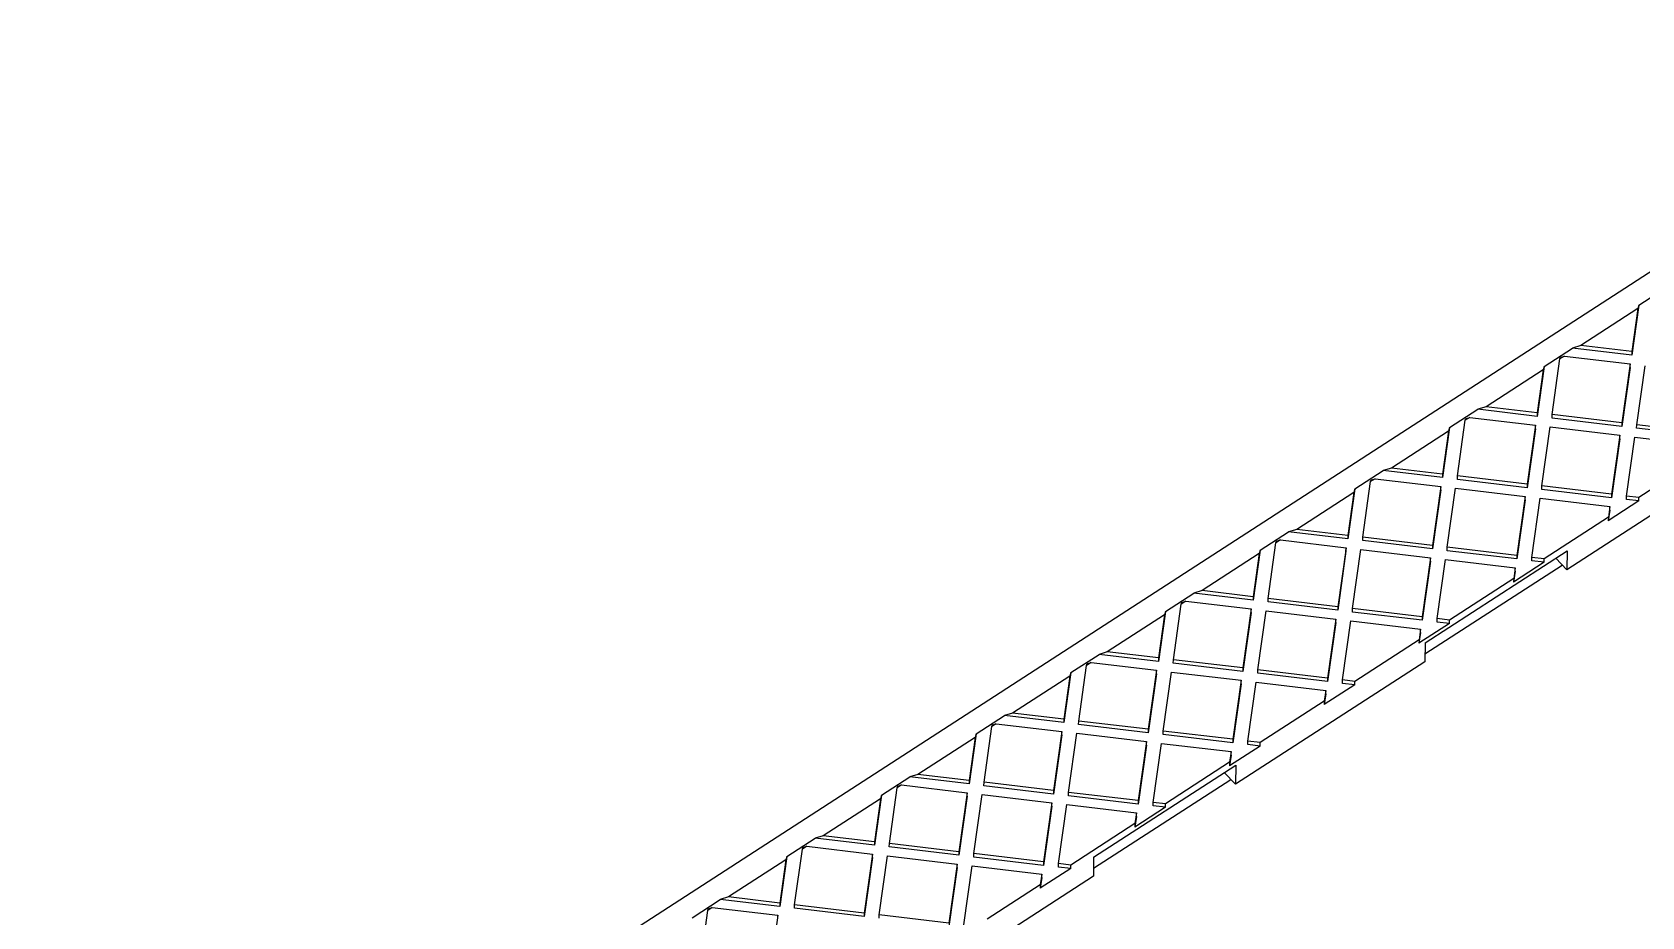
# Model space of a CAD drawing. Header units: millimetres. Extents: x -2140 to -1200, y 2406 to 2649.
# Drawn here: x -1956.83 to -1930.17, y 2489.17 to 2503.82 of the extents above; entities that cross this region are included whole.
import ezdxf

# ---------------------------------------------------------------- set-up
doc = ezdxf.new("R2010")
doc.units = ezdxf.units.MM

msp = doc.modelspace()

# ---------------------------------------------------------------- linework, layer by layer
at = {"color": 7, "linetype": 'Continuous', "lineweight": 25}
for p, q in [((-1956.831, 2482.512), (-1923.902, 2503.817)), ((-1930.222, 2499.298), (-1929.754, 2499.601)), ((-1930.238, 2499.24), (-1931.185, 2498.627)), ((-1930.222, 2499.298), (-1930.34, 2498.469)), ((-1930.238, 2499.24), (-1930.339, 2498.527)), ((-1930.222, 2499.298), (-1930.238, 2499.24)), ((-1931.185, 2498.627), (-1931.322, 2498.586)), ((-1930.339, 2498.527), (-1931.185, 2498.627)), ((-1931.79, 2498.283), (-1931.322, 2498.586)), ((-1931.66, 2497.483), (-1931.529, 2498.405)), ((-1931.456, 2498.452), (-1931.529, 2498.405)), ((-1931.529, 2498.405), (-1931.522, 2498.433)), ((-1931.522, 2498.433), (-1931.456, 2498.452)), ((-1931.456, 2498.452), (-1930.368, 2498.323)), ((-1930.34, 2498.469), (-1931.322, 2498.586)), ((-1930.339, 2498.527), (-1930.34, 2498.469)), ((-1931.806, 2498.225), (-1932.753, 2497.613)), ((-1931.79, 2498.283), (-1931.908, 2497.455)), ((-1931.806, 2498.225), (-1931.907, 2497.512)), ((-1931.79, 2498.283), (-1931.806, 2498.225)), ((-1930.368, 2498.323), (-1930.507, 2497.346)), ((-1930.369, 2498.266), (-1930.507, 2497.288)), ((-1930.369, 2498.266), (-1930.368, 2498.323)), ((-1930.259, 2497.316), (-1930.121, 2498.293)), ((-1933.359, 2497.269), (-1932.89, 2497.572)), ((-1932.753, 2497.613), (-1932.89, 2497.572)), ((-1931.908, 2497.455), (-1932.89, 2497.572)), ((-1931.907, 2497.512), (-1932.753, 2497.613)), ((-1933.359, 2497.269), (-1933.476, 2496.441)), ((-1933.359, 2497.269), (-1933.374, 2497.211)), ((-1933.228, 2496.468), (-1933.097, 2497.39)), ((-1933.024, 2497.438), (-1933.097, 2497.39)), ((-1933.097, 2497.39), (-1933.09, 2497.418)), ((-1933.09, 2497.418), (-1933.024, 2497.438)), ((-1933.024, 2497.438), (-1931.936, 2497.308)), ((-1931.936, 2497.308), (-1932.075, 2496.331)), ((-1931.937, 2497.251), (-1931.936, 2497.308)), ((-1931.907, 2497.512), (-1931.908, 2497.455)), ((-1931.827, 2496.302), (-1931.689, 2497.279)), ((-1931.689, 2497.279), (-1930.536, 2497.142)), ((-1931.66, 2497.426), (-1931.66, 2497.483)), ((-1930.507, 2497.346), (-1931.66, 2497.483)), ((-1930.507, 2497.288), (-1931.66, 2497.426)), ((-1930.507, 2497.346), (-1930.507, 2497.288)), ((-1930.26, 2497.259), (-1930.259, 2497.316)), ((-1929.106, 2497.179), (-1930.259, 2497.316)), ((-1933.374, 2497.211), (-1934.321, 2496.598)), ((-1933.374, 2497.211), (-1933.476, 2496.498)), ((-1931.937, 2497.251), (-1932.075, 2496.274)), ((-1930.536, 2497.085), (-1930.675, 2496.107)), ((-1930.536, 2497.142), (-1930.674, 2496.164)), ((-1930.536, 2497.085), (-1930.536, 2497.142)), ((-1930.427, 2496.135), (-1930.288, 2497.112)), ((-1930.288, 2497.112), (-1929.135, 2496.975)), ((-1929.107, 2497.122), (-1930.26, 2497.259)), ((-1934.927, 2496.254), (-1934.458, 2496.557)), ((-1934.321, 2496.598), (-1934.458, 2496.557)), ((-1933.476, 2496.441), (-1934.458, 2496.557)), ((-1933.476, 2496.498), (-1934.321, 2496.598)), ((-1933.476, 2496.498), (-1933.476, 2496.441)), ((-1933.228, 2496.411), (-1933.228, 2496.468)), ((-1932.075, 2496.331), (-1933.228, 2496.468)), ((-1929.647, 2496.483), (-1930.223, 2496.111)), ((-1934.927, 2496.254), (-1935.044, 2495.426)), ((-1934.927, 2496.254), (-1934.942, 2496.196)), ((-1934.796, 2495.454), (-1934.665, 2496.376)), ((-1934.592, 2496.423), (-1934.665, 2496.376)), ((-1934.665, 2496.376), (-1934.658, 2496.404)), ((-1934.658, 2496.404), (-1934.592, 2496.423)), ((-1934.592, 2496.423), (-1933.504, 2496.294)), ((-1933.504, 2496.294), (-1933.643, 2495.317)), ((-1933.505, 2496.237), (-1933.643, 2495.259)), ((-1933.505, 2496.237), (-1933.504, 2496.294)), ((-1933.395, 2495.287), (-1933.257, 2496.265)), ((-1933.257, 2496.265), (-1932.104, 2496.127)), ((-1932.075, 2496.274), (-1933.228, 2496.411)), ((-1932.075, 2496.331), (-1932.075, 2496.274)), ((-1931.828, 2496.244), (-1931.827, 2496.302)), ((-1930.675, 2496.107), (-1931.828, 2496.244)), ((-1930.674, 2496.164), (-1931.827, 2496.302)), ((-1934.942, 2496.196), (-1935.889, 2495.584)), ((-1934.942, 2496.196), (-1935.044, 2495.483)), ((-1932.104, 2496.07), (-1932.243, 2495.093)), ((-1932.104, 2496.127), (-1932.242, 2495.15)), ((-1932.104, 2496.07), (-1932.104, 2496.127)), ((-1931.995, 2495.12), (-1931.856, 2496.098)), ((-1931.856, 2496.098), (-1930.703, 2495.961)), ((-1929.651, 2496.054), (-1931.415, 2494.913)), ((-1930.223, 2496.054), (-1930.729, 2495.727)), ((-1930.703, 2495.961), (-1930.728, 2495.784)), ((-1930.704, 2495.904), (-1930.703, 2495.961)), ((-1930.674, 2496.164), (-1930.675, 2496.107)), ((-1930.223, 2496.111), (-1930.427, 2496.135)), ((-1930.427, 2496.078), (-1930.427, 2496.135)), ((-1930.223, 2496.054), (-1930.427, 2496.078)), ((-1930.223, 2496.054), (-1930.223, 2496.111)), ((-1930.728, 2495.784), (-1931.791, 2495.096)), ((-1930.704, 2495.904), (-1930.729, 2495.727)), ((-1930.728, 2495.784), (-1930.729, 2495.727)), ((-1936.495, 2495.24), (-1936.026, 2495.543)), ((-1936.16, 2495.409), (-1936.233, 2495.361)), ((-1936.226, 2495.389), (-1936.16, 2495.409)), ((-1936.16, 2495.409), (-1935.072, 2495.279)), ((-1935.889, 2495.584), (-1936.026, 2495.543)), ((-1935.044, 2495.426), (-1936.026, 2495.543)), ((-1935.044, 2495.483), (-1935.889, 2495.584)), ((-1935.044, 2495.483), (-1935.044, 2495.426)), ((-1934.796, 2495.397), (-1934.796, 2495.454)), ((-1933.643, 2495.317), (-1934.796, 2495.454)), ((-1936.511, 2495.182), (-1937.457, 2494.569)), ((-1936.495, 2495.24), (-1936.612, 2494.412)), ((-1936.511, 2495.182), (-1936.612, 2494.469)), ((-1936.495, 2495.24), (-1936.511, 2495.182)), ((-1936.364, 2494.439), (-1936.233, 2495.361)), ((-1936.233, 2495.361), (-1936.226, 2495.389)), ((-1935.072, 2495.279), (-1935.211, 2494.302)), ((-1935.073, 2495.222), (-1935.211, 2494.245)), ((-1935.073, 2495.222), (-1935.072, 2495.279)), ((-1934.963, 2494.273), (-1934.825, 2495.25)), ((-1934.825, 2495.25), (-1933.672, 2495.113)), ((-1933.643, 2495.259), (-1934.796, 2495.397)), ((-1933.764, 2493.706), (-1931.412, 2495.227)), ((-1933.643, 2495.317), (-1933.643, 2495.259)), ((-1933.396, 2495.23), (-1933.395, 2495.287)), ((-1932.243, 2495.093), (-1933.396, 2495.23)), ((-1932.242, 2495.15), (-1933.395, 2495.287)), ((-1932.242, 2495.15), (-1932.243, 2495.093)), ((-1931.412, 2495.227), (-1931.415, 2494.913)), ((-1933.672, 2495.056), (-1933.811, 2494.078)), ((-1933.672, 2495.113), (-1933.81, 2494.135)), ((-1933.766, 2493.521), (-1931.492, 2494.993)), ((-1933.672, 2495.056), (-1933.672, 2495.113)), ((-1933.563, 2494.106), (-1933.424, 2495.083)), ((-1933.424, 2495.083), (-1932.271, 2494.946)), ((-1931.791, 2495.039), (-1932.297, 2494.712)), ((-1932.272, 2494.889), (-1932.297, 2494.712)), ((-1932.271, 2494.946), (-1932.296, 2494.769)), ((-1932.272, 2494.889), (-1932.271, 2494.946)), ((-1931.995, 2495.063), (-1931.995, 2495.12)), ((-1931.791, 2495.096), (-1931.995, 2495.12)), ((-1931.791, 2495.039), (-1931.995, 2495.063)), ((-1931.791, 2495.039), (-1931.791, 2495.096)), ((-1931.6, 2495.106), (-1931.415, 2494.913)), ((-1932.296, 2494.769), (-1933.359, 2494.082)), ((-1932.296, 2494.769), (-1932.297, 2494.712)), ((-1938.063, 2494.226), (-1937.595, 2494.528)), ((-1937.932, 2493.425), (-1937.801, 2494.347)), ((-1937.728, 2494.394), (-1937.801, 2494.347)), ((-1937.801, 2494.347), (-1937.794, 2494.375)), ((-1937.794, 2494.375), (-1937.728, 2494.394)), ((-1937.728, 2494.394), (-1936.641, 2494.265)), ((-1937.457, 2494.569), (-1937.595, 2494.528)), ((-1936.612, 2494.412), (-1937.595, 2494.528)), ((-1936.612, 2494.469), (-1937.457, 2494.569)), ((-1936.612, 2494.469), (-1936.612, 2494.412)), ((-1936.364, 2494.382), (-1936.364, 2494.439)), ((-1935.211, 2494.302), (-1936.364, 2494.439)), ((-1935.211, 2494.245), (-1936.364, 2494.382)), ((-1938.079, 2494.168), (-1939.026, 2493.555)), ((-1938.063, 2494.226), (-1938.18, 2493.397)), ((-1938.079, 2494.168), (-1938.18, 2493.454)), ((-1938.063, 2494.226), (-1938.079, 2494.168)), ((-1936.641, 2494.208), (-1936.78, 2493.23)), ((-1936.641, 2494.265), (-1936.779, 2493.288)), ((-1936.641, 2494.208), (-1936.641, 2494.265)), ((-1936.531, 2493.258), (-1936.393, 2494.236)), ((-1936.393, 2494.236), (-1935.24, 2494.098)), ((-1935.24, 2494.098), (-1935.378, 2493.121)), ((-1935.24, 2494.041), (-1935.24, 2494.098)), ((-1935.211, 2494.302), (-1935.211, 2494.245)), ((-1935.131, 2493.092), (-1934.992, 2494.069)), ((-1934.992, 2494.069), (-1933.839, 2493.932)), ((-1934.964, 2494.215), (-1934.963, 2494.273)), ((-1933.811, 2494.078), (-1934.964, 2494.215)), ((-1933.81, 2494.135), (-1934.963, 2494.273)), ((-1933.81, 2494.135), (-1933.811, 2494.078)), ((-1933.563, 2494.049), (-1933.563, 2494.106)), ((-1933.359, 2494.082), (-1933.563, 2494.106)), ((-1933.36, 2494.025), (-1933.359, 2494.082)), ((-1935.24, 2494.041), (-1935.379, 2493.064)), ((-1933.36, 2494.025), (-1933.865, 2493.698)), ((-1933.84, 2493.875), (-1933.865, 2493.698)), ((-1933.839, 2493.932), (-1933.864, 2493.755)), ((-1933.84, 2493.875), (-1933.839, 2493.932)), ((-1933.36, 2494.025), (-1933.563, 2494.049)), ((-1939.026, 2493.555), (-1939.163, 2493.514)), ((-1938.18, 2493.454), (-1939.026, 2493.555)), ((-1933.864, 2493.755), (-1934.927, 2493.067)), ((-1933.864, 2493.755), (-1933.865, 2493.698)), ((-1933.764, 2493.706), (-1933.767, 2493.391)), ((-1939.631, 2493.211), (-1939.163, 2493.514)), ((-1939.5, 2492.41), (-1939.369, 2493.332)), ((-1939.296, 2493.38), (-1939.369, 2493.332)), ((-1939.369, 2493.332), (-1939.362, 2493.36)), ((-1939.362, 2493.36), (-1939.296, 2493.38)), ((-1939.296, 2493.38), (-1938.209, 2493.251)), ((-1938.18, 2493.397), (-1939.163, 2493.514)), ((-1938.18, 2493.454), (-1938.18, 2493.397)), ((-1937.933, 2493.368), (-1937.932, 2493.425)), ((-1936.78, 2493.23), (-1937.933, 2493.368)), ((-1936.779, 2493.288), (-1937.932, 2493.425)), ((-1933.767, 2493.391), (-1936.903, 2491.362)), ((-1936.779, 2493.288), (-1936.78, 2493.23)), ((-1939.647, 2493.153), (-1940.594, 2492.54)), ((-1939.631, 2493.211), (-1939.748, 2492.383)), ((-1939.647, 2493.153), (-1939.748, 2492.44)), ((-1939.631, 2493.211), (-1939.647, 2493.153)), ((-1938.209, 2493.193), (-1938.348, 2492.216)), ((-1938.209, 2493.251), (-1938.347, 2492.273)), ((-1938.209, 2493.193), (-1938.209, 2493.251)), ((-1938.1, 2492.244), (-1937.961, 2493.221)), ((-1937.961, 2493.221), (-1936.808, 2493.084)), ((-1936.808, 2493.084), (-1936.947, 2492.107)), ((-1936.808, 2493.027), (-1936.947, 2492.049)), ((-1936.808, 2493.027), (-1936.808, 2493.084)), ((-1936.699, 2492.077), (-1936.56, 2493.054)), ((-1936.56, 2493.054), (-1935.407, 2492.917)), ((-1936.532, 2493.201), (-1936.531, 2493.258)), ((-1935.379, 2493.064), (-1936.532, 2493.201)), ((-1935.378, 2493.121), (-1936.531, 2493.258)), ((-1934.928, 2493.01), (-1935.433, 2492.683)), ((-1935.378, 2493.121), (-1935.379, 2493.064)), ((-1935.131, 2493.034), (-1935.131, 2493.092)), ((-1934.927, 2493.067), (-1935.131, 2493.092)), ((-1934.928, 2493.01), (-1935.131, 2493.034)), ((-1934.928, 2493.01), (-1934.927, 2493.067)), ((-1935.432, 2492.74), (-1936.495, 2492.053)), ((-1935.408, 2492.86), (-1935.433, 2492.683)), ((-1935.432, 2492.74), (-1935.433, 2492.683)), ((-1935.407, 2492.917), (-1935.432, 2492.74)), ((-1935.408, 2492.86), (-1935.407, 2492.917)), ((-1941.199, 2492.197), (-1940.731, 2492.499)), ((-1940.594, 2492.54), (-1940.731, 2492.499)), ((-1939.748, 2492.383), (-1940.731, 2492.499)), ((-1939.748, 2492.44), (-1940.594, 2492.54)), ((-1941.068, 2491.396), (-1940.937, 2492.318)), ((-1940.864, 2492.365), (-1940.937, 2492.318)), ((-1940.937, 2492.318), (-1940.93, 2492.346)), ((-1940.93, 2492.346), (-1940.864, 2492.365)), ((-1940.864, 2492.365), (-1939.777, 2492.236)), ((-1939.777, 2492.236), (-1939.915, 2491.259)), ((-1939.777, 2492.179), (-1939.777, 2492.236)), ((-1939.748, 2492.44), (-1939.748, 2492.383)), ((-1939.668, 2491.229), (-1939.529, 2492.207)), ((-1939.529, 2492.207), (-1938.376, 2492.069)), ((-1939.501, 2492.353), (-1939.5, 2492.41)), ((-1938.348, 2492.216), (-1939.501, 2492.353)), ((-1938.347, 2492.273), (-1939.5, 2492.41)), ((-1938.347, 2492.273), (-1938.348, 2492.216)), ((-1938.1, 2492.187), (-1938.1, 2492.244)), ((-1936.947, 2492.107), (-1938.1, 2492.244)), ((-1941.215, 2492.139), (-1942.162, 2491.526)), ((-1941.199, 2492.197), (-1941.316, 2491.368)), ((-1941.215, 2492.139), (-1941.316, 2491.425)), ((-1941.199, 2492.197), (-1941.215, 2492.139)), ((-1939.777, 2492.179), (-1939.916, 2491.201)), ((-1938.376, 2492.069), (-1938.515, 2491.092)), ((-1938.376, 2492.012), (-1938.515, 2491.035)), ((-1938.376, 2492.012), (-1938.376, 2492.069)), ((-1938.267, 2491.063), (-1938.128, 2492.04)), ((-1938.128, 2492.04), (-1936.975, 2491.903)), ((-1936.947, 2492.049), (-1938.1, 2492.187)), ((-1936.496, 2491.996), (-1937.001, 2491.669)), ((-1936.947, 2492.107), (-1936.947, 2492.049)), ((-1936.699, 2492.02), (-1936.699, 2492.077)), ((-1936.495, 2492.053), (-1936.699, 2492.077)), ((-1936.496, 2491.996), (-1936.699, 2492.02)), ((-1936.496, 2491.996), (-1936.495, 2492.053)), ((-1939.253, 2490.155), (-1936.9, 2491.677)), ((-1937, 2491.726), (-1938.063, 2491.038)), ((-1936.976, 2491.846), (-1937.001, 2491.669)), ((-1937, 2491.726), (-1937.001, 2491.669)), ((-1936.975, 2491.903), (-1937, 2491.726)), ((-1936.976, 2491.846), (-1936.975, 2491.903)), ((-1936.9, 2491.677), (-1936.903, 2491.362)), ((-1942.767, 2491.182), (-1942.299, 2491.485)), ((-1942.162, 2491.526), (-1942.299, 2491.485)), ((-1941.316, 2491.368), (-1942.299, 2491.485)), ((-1941.316, 2491.425), (-1942.162, 2491.526)), ((-1941.316, 2491.425), (-1941.316, 2491.368)), ((-1939.254, 2489.971), (-1936.98, 2491.442)), ((-1936.903, 2491.362), (-1937.089, 2491.555)), ((-1942.767, 2491.182), (-1942.884, 2490.354)), ((-1942.767, 2491.182), (-1942.783, 2491.124)), ((-1942.636, 2490.381), (-1942.506, 2491.303)), ((-1942.432, 2491.351), (-1942.506, 2491.303)), ((-1942.506, 2491.303), (-1942.498, 2491.331)), ((-1942.498, 2491.331), (-1942.432, 2491.351)), ((-1942.432, 2491.351), (-1941.345, 2491.222)), ((-1941.345, 2491.164), (-1941.484, 2490.187)), ((-1941.345, 2491.222), (-1941.483, 2490.244)), ((-1941.345, 2491.164), (-1941.345, 2491.222)), ((-1941.236, 2490.215), (-1941.097, 2491.192)), ((-1941.097, 2491.192), (-1939.944, 2491.055)), ((-1941.069, 2491.339), (-1941.068, 2491.396)), ((-1939.916, 2491.201), (-1941.069, 2491.339)), ((-1939.915, 2491.259), (-1941.068, 2491.396)), ((-1939.915, 2491.259), (-1939.916, 2491.201)), ((-1939.668, 2491.172), (-1939.668, 2491.229)), ((-1938.515, 2491.092), (-1939.668, 2491.229)), ((-1938.515, 2491.035), (-1939.668, 2491.172)), ((-1942.783, 2491.124), (-1943.73, 2490.511)), ((-1942.783, 2491.124), (-1942.884, 2490.411)), ((-1939.944, 2491.055), (-1940.083, 2490.078)), ((-1939.945, 2490.998), (-1940.083, 2490.02)), ((-1939.945, 2490.998), (-1939.944, 2491.055)), ((-1939.835, 2490.048), (-1939.696, 2491.025)), ((-1939.696, 2491.025), (-1938.543, 2490.888)), ((-1938.064, 2490.981), (-1938.569, 2490.654)), ((-1938.543, 2490.888), (-1938.569, 2490.711)), ((-1938.544, 2490.831), (-1938.543, 2490.888)), ((-1938.515, 2491.092), (-1938.515, 2491.035)), ((-1938.267, 2491.005), (-1938.267, 2491.063)), ((-1938.063, 2491.038), (-1938.267, 2491.063)), ((-1938.064, 2490.981), (-1938.267, 2491.005)), ((-1938.064, 2490.981), (-1938.063, 2491.038)), ((-1938.569, 2490.711), (-1939.631, 2490.024)), ((-1938.544, 2490.831), (-1938.569, 2490.654)), ((-1938.569, 2490.711), (-1938.569, 2490.654)), ((-1944.335, 2490.168), (-1943.867, 2490.471)), ((-1943.73, 2490.511), (-1943.867, 2490.471)), ((-1942.884, 2490.354), (-1943.867, 2490.471)), ((-1942.884, 2490.411), (-1943.73, 2490.511)), ((-1942.884, 2490.411), (-1942.884, 2490.354)), ((-1942.637, 2490.324), (-1942.636, 2490.381)), ((-1941.483, 2490.244), (-1942.636, 2490.381)), ((-1944.351, 2490.11), (-1945.298, 2489.497)), ((-1944.335, 2490.168), (-1944.452, 2489.339)), ((-1944.351, 2490.11), (-1944.452, 2489.396)), ((-1944.335, 2490.168), (-1944.351, 2490.11)), ((-1944.204, 2489.367), (-1944.074, 2490.289)), ((-1944, 2490.336), (-1944.074, 2490.289)), ((-1944.074, 2490.289), (-1944.066, 2490.317)), ((-1944.066, 2490.317), (-1944, 2490.336)), ((-1944, 2490.336), (-1942.913, 2490.207)), ((-1942.913, 2490.15), (-1943.052, 2489.173)), ((-1942.913, 2490.207), (-1943.051, 2489.23)), ((-1942.913, 2490.15), (-1942.913, 2490.207)), ((-1942.804, 2489.2), (-1942.665, 2490.178)), ((-1942.665, 2490.178), (-1941.512, 2490.04)), ((-1941.484, 2490.187), (-1942.637, 2490.324)), ((-1941.483, 2490.244), (-1941.484, 2490.187)), ((-1941.236, 2490.158), (-1941.236, 2490.215)), ((-1940.083, 2490.078), (-1941.236, 2490.215)), ((-1940.083, 2490.02), (-1941.236, 2490.158)), ((-1940.083, 2490.078), (-1940.083, 2490.02)), ((-1939.253, 2490.155), (-1939.255, 2489.841)), ((-1941.512, 2490.04), (-1941.651, 2489.063)), ((-1941.513, 2489.983), (-1941.651, 2489.006)), ((-1941.513, 2489.983), (-1941.512, 2490.04)), ((-1941.403, 2489.034), (-1941.265, 2490.011)), ((-1941.265, 2490.011), (-1940.111, 2489.874)), ((-1939.255, 2489.841), (-1940.797, 2488.843)), ((-1939.632, 2489.967), (-1940.137, 2489.64)), ((-1940.111, 2489.874), (-1940.137, 2489.697)), ((-1940.112, 2489.817), (-1940.137, 2489.64)), ((-1940.112, 2489.817), (-1940.111, 2489.874)), ((-1939.835, 2489.991), (-1939.835, 2490.048)), ((-1939.631, 2490.024), (-1939.835, 2490.048)), ((-1939.632, 2489.967), (-1939.835, 2489.991)), ((-1939.632, 2489.967), (-1939.631, 2490.024)), ((-1940.137, 2489.697), (-1941.016, 2489.128)), ((-1940.137, 2489.697), (-1940.137, 2489.64)), ((-1945.903, 2489.153), (-1945.435, 2489.456)), ((-1945.772, 2488.352), (-1945.642, 2489.274)), ((-1945.568, 2489.322), (-1945.642, 2489.274)), ((-1945.642, 2489.274), (-1945.634, 2489.302)), ((-1945.634, 2489.302), (-1945.568, 2489.322)), ((-1945.568, 2489.322), (-1944.481, 2489.193)), ((-1945.298, 2489.497), (-1945.435, 2489.456)), ((-1944.452, 2489.339), (-1945.435, 2489.456)), ((-1944.452, 2489.396), (-1945.298, 2489.497)), ((-1944.452, 2489.396), (-1944.452, 2489.339)), ((-1944.205, 2489.31), (-1944.204, 2489.367)), ((-1943.052, 2489.173), (-1944.205, 2489.31)), ((-1943.051, 2489.23), (-1944.204, 2489.367)), ((-1944.481, 2489.193), (-1944.619, 2488.215)), ((-1944.481, 2489.135), (-1944.481, 2489.193)), ((-1943.051, 2489.23), (-1943.052, 2489.173)), ((-1942.804, 2489.143), (-1942.804, 2489.2)), ((-1941.651, 2489.063), (-1942.804, 2489.2))]:
    msp.add_line(p, q, dxfattribs=at)

doc.saveas('drawing.dxf')
